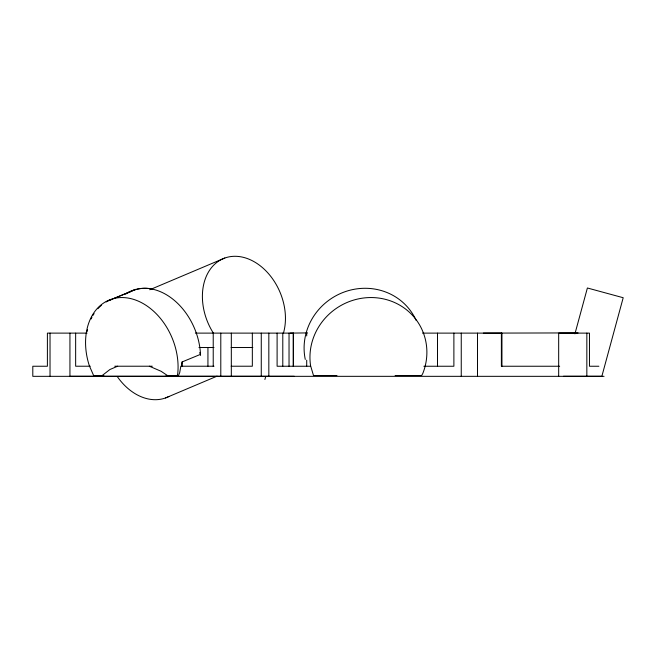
<?xml version="1.0" encoding="UTF-8"?>
<svg xmlns="http://www.w3.org/2000/svg" width="656" height="656" viewBox="0 0 656 656"><rect width="100%" height="100%" fill="white"/><g stroke="black" fill="none" stroke-linecap="round" stroke-linejoin="round"><path stroke-width="0.98" d="M181.466 366.22L182.106 361.94L200.162 354.511L199.818 352.51M177.292 375.568L177.768 373.412A59.253 43.673 67.6 0 0 125.116 297.685A59.253 43.673 67.6 0 0 89.355 365.777L93.636 375.568L103.837 375.568M574.927 333.863L587.391 287.992L623.2 297.726L601.864 376.265L563.406 376.265M264.885 379.48L265.737 376.528M102.131 375.568L109.888 369.533L117.662 366.22M149.765 289.755L224.803 258.029M165.476 397.971L217.07 376.159M108.724 300.653L130.962 291.395M113.496 298.603L136.005 289.345M307.566 332.912L290.255 333.117M578.084 332.912L483.357 333.117M87.035 333.117L47.396 333.117L47.396 366.245L32.8 366.245L32.8 376.331L604.061 376.331M195.357 333.117L293.38 333.117L293.38 366.245M422.489 333.117L501.947 333.117L501.947 366.245M198.957 347.516L213.995 347.516M231.092 347.516L252.831 347.516M90.249 366.22L75.645 366.22L75.645 333.15M114.751 366.22L152.299 366.22M213.995 366.22L180.826 366.22L179.711 372.608L178.465 375.568L166.066 375.568M231.15 366.22L252.339 366.22L252.339 333.15M310.616 366.245L277.103 366.245L277.103 333.117M423.842 366.245L453.886 366.245L453.886 333.117M559.675 366.245L501.381 366.245L501.381 333.117M598.887 366.245L589.465 366.245L589.465 333.117L558.674 333.117L558.674 376.331M336.971 375.568L313.511 375.568L310.6 365.777A59.253 56.441 -32.3 0 1 375.011 297.685A59.253 56.441 -32.3 0 1 422.825 373.412L421.636 375.568L395.109 375.568M294.257 376.273L69.938 376.273L69.938 333.15M149.363 366.22L161.097 371.28L167.501 375.568M586.841 333.117L586.841 376.331M477.511 333.117L477.511 376.331M461.25 333.117L461.25 376.331M437.503 333.117L437.503 366.245M306.705 332.912L306.705 335.938M306.705 360.185L306.705 366.245M293.281 333.117L293.281 366.245M289.034 333.117L289.034 366.278M282.793 333.117L282.793 366.245M268.829 333.117L268.829 376.331M261.268 333.15L261.268 376.273M231.322 333.15L231.322 376.273M220.793 333.15L220.793 376.273M213.225 333.15L213.225 366.22M207.936 347.516L207.936 366.22M182.106 361.94L182.106 366.22M50.028 333.117L50.028 376.331M213.257 332.928A52.939 39.139 67.1 0 1 234.996 256.291A52.939 39.139 67.1 0 1 283.507 332.928M168.887 396.486A52.939 39.139 67.1 0 1 117.309 376.593M87.117 331.6A59.253 44.059 67.4 0 1 87.502 329.673M91.094 318.964A59.253 44.059 67.4 0 1 91.963 317.209M92.98 315.372A59.253 44.059 67.4 0 1 94.087 313.601M97.834 308.746A59.253 44.059 67.4 0 1 101.385 305.327M106.174 301.981A59.253 44.059 67.4 0 1 111.381 299.554M128.412 292.715A59.253 44.059 67.4 0 1 135.448 289.69M137.325 289.189A59.253 44.059 67.4 0 1 152.135 288.919M125.64 294.101A59.253 43.673 67.6 0 1 173.627 299.784A59.253 43.673 67.6 0 1 200.556 355.445M305.27 359.422A59.253 56.441 -32.3 0 1 344.958 291.748A59.253 56.441 -32.3 0 1 416.158 320.407"/></g></svg>
